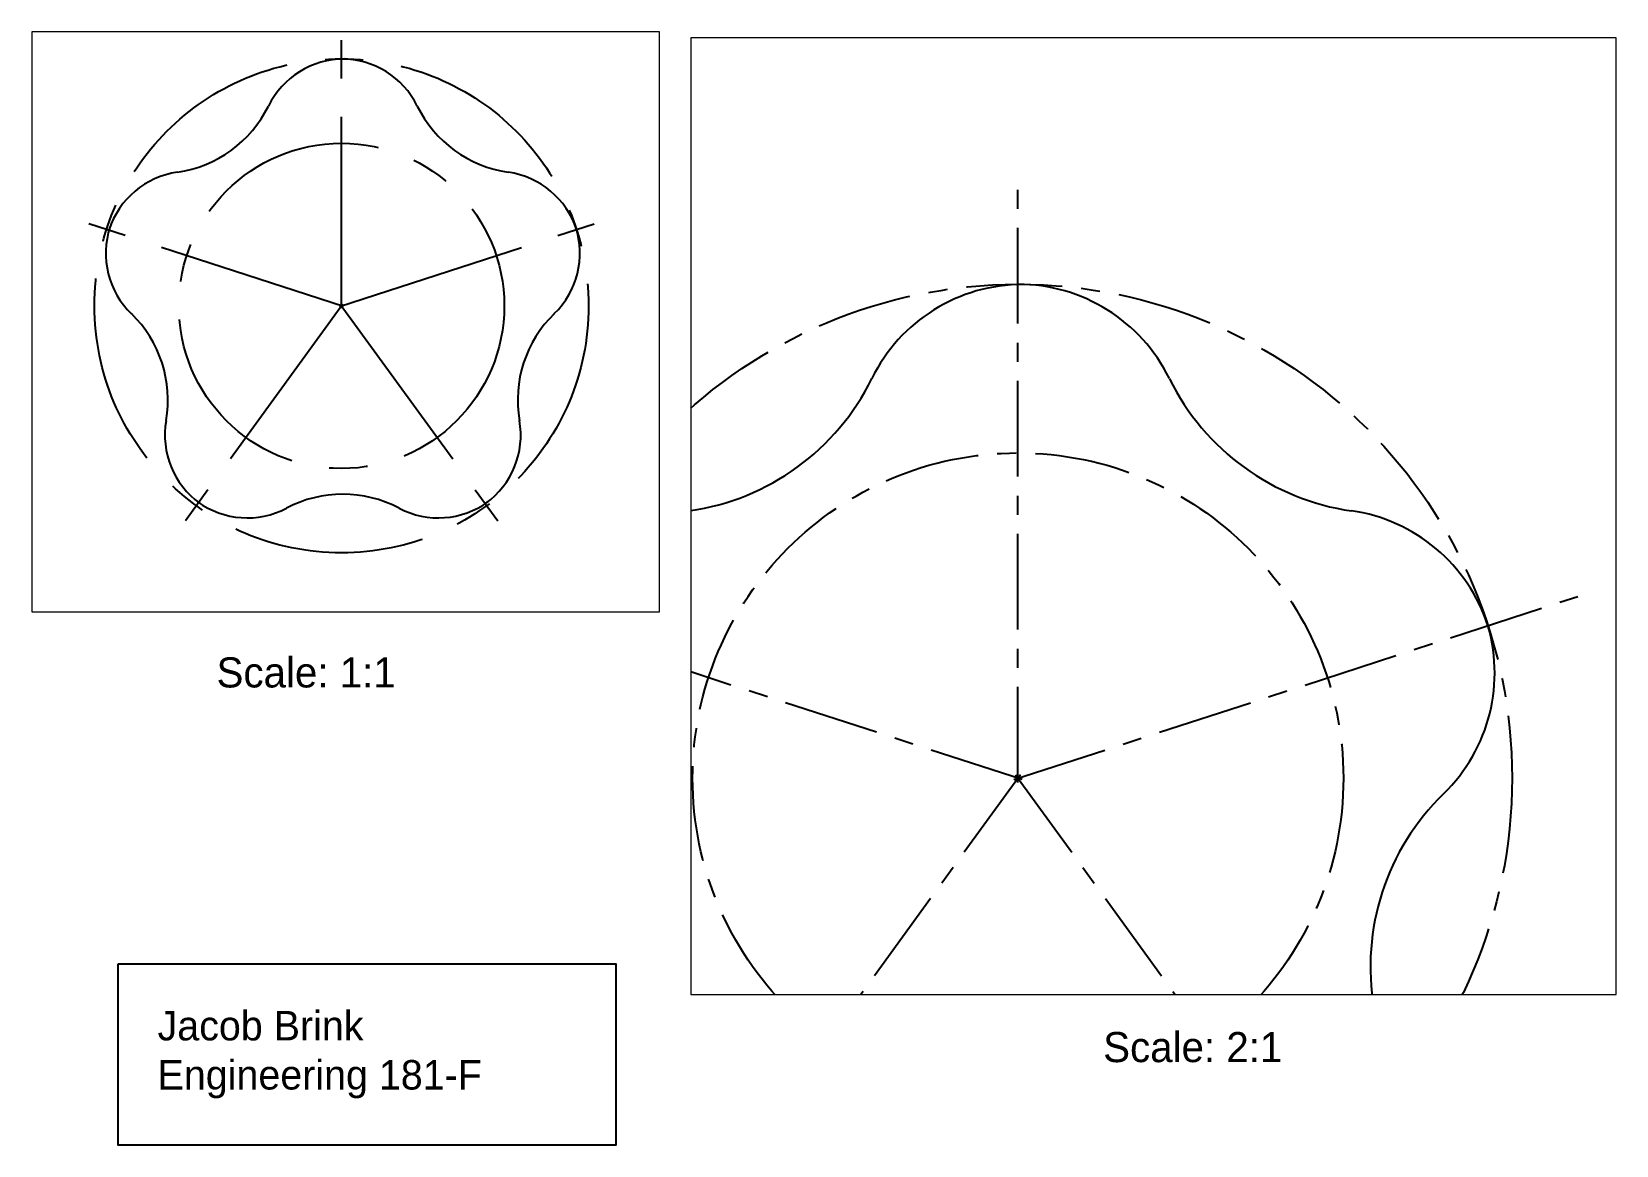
# Paper-space layout 'Layout2' of a CAD drawing. Header units: millimetres. Extents: x 3 to 266, y 14 to 199.
# The model-space entities are those that its viewports show. They can reach past a viewport. Long polylines and large blocks are cut down to what shows.
import ezdxf

# ---------------------------------------------------------------- set-up
doc = ezdxf.new("R2010")
doc.units = ezdxf.units.MM
doc.linetypes.add('CENTER', pattern=[50.8, 31.75, -6.35, 6.35, -6.35])
doc.layers.get('0').update_dxf_attribs({"plot": 0})
for name, color, linetype in [('Border', 123, 'Continuous'), ('Center Lines', 40, 'CENTER'), ('Solid Lines', 180, 'Continuous')]:
    doc.layers.add(name, color=color, linetype=linetype)

# ---------------------------------------------------------------- blocks, each defined once
blk = doc.blocks.new('*U3')
at = {"layer": 'Solid Lines'}
for centre, radius, start, end in [((-19.5, 0.17), 14, 26.1751, 90), ((11.02, 15.16), 20, 206.1751, 261.8249), ((6.18, -18.49), 14, 18, 81.8249)]:
    blk.add_arc(centre, radius, start, end, dxfattribs=at)
blk = doc.blocks.new('*U4')
at = {"layer": 'Solid Lines', "color": 0, "linetype": 'ByBlock', "lineweight": -2, "transparency": 16777216}
for p, rotation in [((-19.07, 26.83), 72), ((-30.99, -9.85), 144), ((31.42, -9.85), 288), ((0.21, -32.52), 216)]:
    blk.add_blockref('*U3', p, dxfattribs=dict(at, rotation=rotation))
blk.add_blockref('*U3', (19.5, 26.83), dxfattribs=at)

msp = doc.modelspace()

# ---------------------------------------------------------------- linework, layer by layer
at = {"layer": 'Center Lines'}
for p, q in [((0, -0.36), (0, 49.64)), ((0.34, -0.11), (-47.21, 15.34)), ((-0.34, -0.11), (47.21, 15.34)), ((0.21, 0.29), (-29.18, -40.16)), ((-0.21, 0.29), (29.18, -40.16))]:
    msp.add_line(p, q, dxfattribs=at)
for radius in [41, 27]:
    msp.add_circle((0, 0), radius, dxfattribs=at)

# ---------------------------------------------------------------- block references
at = {"layer": 'Solid Lines'}
msp.add_blockref('*U4', (0, 0), dxfattribs=at)

psp = doc.layouts.new('Layout2')

# ---------------------------------------------------------------- linework, layer by layer
at = {"layer": 'Border'}
psp.add_lwpolyline([(17.06, 43.77), (99.64, 43.77), (99.64, 13.65), (17.06, 13.65)], close=True, dxfattribs=at)

# ---------------------------------------------------------------- texts
for s, height, p in [('Scale: 1:1', 5, (33.37, 89.66)), ('Jacob Brink', 4.8917, (23.58, 31.07)), ('Scale: 2:1', 5, (180.52, 27.46)), ('Engineering 181-F', 4.8917, (23.58, 22.91))]:
    psp.add_text(s, height=height, dxfattribs=at).set_placement(p)

# ---------------------------------------------------------------- viewports
at = {"layer": '0'}
psp.add_viewport(center=(54.79, 150.37), size=(104.21, 96.319), view_center_point=(0.68, -2.64), view_height=96.319, dxfattribs=at)
psp.add_viewport(center=(188.88, 118.11), size=(153.59, 158.825), view_center_point=(11.25, 21.76), view_height=79.412, status=3, dxfattribs=at)

doc.saveas('drawing.dxf')
